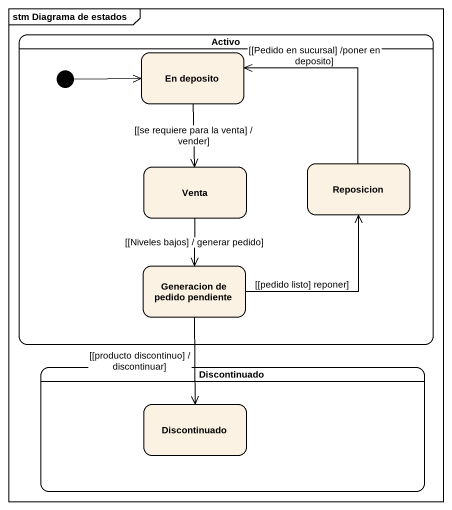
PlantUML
@startuml
mainframe stm Diagrama de estados
hide empty description
state Activo {
  state "En deposito" as En_deposito
  state Venta
  state Reposicion
  state "Generacion de pedido pendiente" as Generacion_de_pedido
  [*] -right-> En_deposito
}
state Discontinuado {
  state "Discontinuado" as Discontinuado_2
}
En_deposito --> Venta : ~[~[se requiere para la venta] / vender]
Venta --> Generacion_de_pedido : ~[~[Niveles bajos] / generar pedido]
Reposicion -up-> En_deposito : ~[~[Pedido en sucursal] /poner en deposito]
Generacion_de_pedido -up-> Reposicion : ~[~[pedido listo] reponer]
Generacion_de_pedido --> Discontinuado_2 : ~[~[producto discontinuo] / discontinuar]
@enduml
